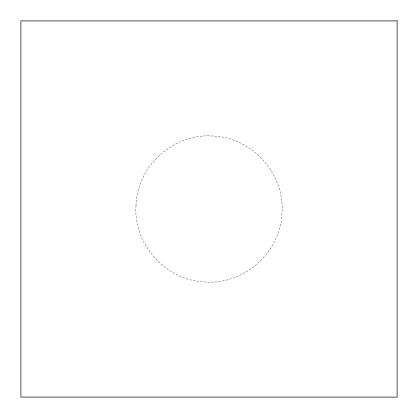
<?xml version="1.0" encoding="UTF-8"?>
<svg xmlns="http://www.w3.org/2000/svg" width="418" height="418" viewBox="0 0 418 418"><rect width="100%" height="100%" fill="white"/><g stroke="black" fill="none" stroke-linecap="round" stroke-linejoin="round"><path stroke-width="0.31" stroke-dasharray="2.09 1.57" d="M136.017 205.416C133.123 244.368 166.364 281.048 205.416 281.983C244.368 284.877 281.048 251.636 281.983 212.584C284.877 173.632 251.636 136.952 212.584 136.017C173.632 133.123 136.952 166.364 136.017 205.416"/><path stroke-width="0.63" d="M397.1 20.9L20.9 20.9L20.9 397.1L397.1 397.1L397.1 20.9"/></g></svg>
